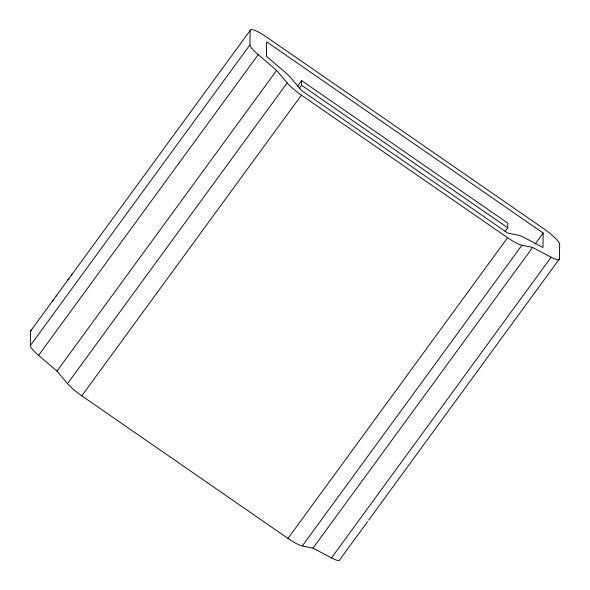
<?xml version="1.0" encoding="UTF-8"?>
<svg xmlns="http://www.w3.org/2000/svg" width="590" height="590" viewBox="0 0 590 590"><rect width="100%" height="100%" fill="white"/><g stroke="black" fill="none" stroke-linecap="round" stroke-linejoin="round"><path stroke-width="0.89" d="M367.57 521.626L339.84 559.586A20.23 3.857 36.1 0 1 331.492 557.911L313.002 548.162L302.301 545.949A20.23 3.857 36.1 0 1 287.979 538.419L81.789 395.831A20.23 3.857 36.1 0 1 67.54 383.611L56.979 371.117L38.571 355.357A20.23 3.857 36.1 0 1 30.333 345.556L30.533 331.13L250.16 30.429A20.23 3.857 36.1 0 1 266.717 37.148L543.235 228.359A20.23 3.857 36.1 0 1 559.667 244.459L559.468 258.877L368.654 520.137M30.333 345.556L249.954 44.847L250.16 30.429M299.381 88.235L301.549 85.262L301.615 80.572L507.806 223.153L507.739 227.843L505.025 231.56M543.169 233.05L542.97 247.476L524.481 237.718A20.23 3.857 36.1 0 0 518.396 235.24L507.666 233.028L301.475 90.44L290.892 77.917A20.23 3.857 36.1 0 0 284.859 72.017L266.451 56.257L266.651 41.831L543.169 233.05L535.027 244.201M38.571 355.357L258.199 54.656A20.23 3.857 36.1 0 1 249.954 44.847M56.979 371.117L276.599 70.417L258.199 54.656M67.54 383.611L287.16 82.902L276.599 70.417M297.272 86.516L301.615 80.572M81.789 395.831L301.409 95.13A20.23 3.857 36.1 0 1 287.16 82.902M287.979 538.419L507.599 237.711A20.23 3.857 36.1 0 0 521.921 245.248L532.623 247.453L551.112 257.211A20.23 3.857 36.1 0 0 559.468 258.877M302.301 545.949L521.921 245.248M313.002 548.162L532.623 247.453M331.492 557.911L551.112 257.211M301.549 85.262L507.739 227.843M301.409 95.13L507.599 237.711M71.53 274.999A20.23 3.857 36.1 0 1 72.113 274.173M52.495 301.062A20.23 3.857 36.1 0 1 53.078 300.236M30.533 331.13A20.23 3.857 36.1 0 1 31.816 330.208M56.161 296.047A20.23 3.857 36.1 0 1 56.736 295.221M67.872 280.014A20.23 3.857 36.1 0 1 69.148 279.085"/></g></svg>
